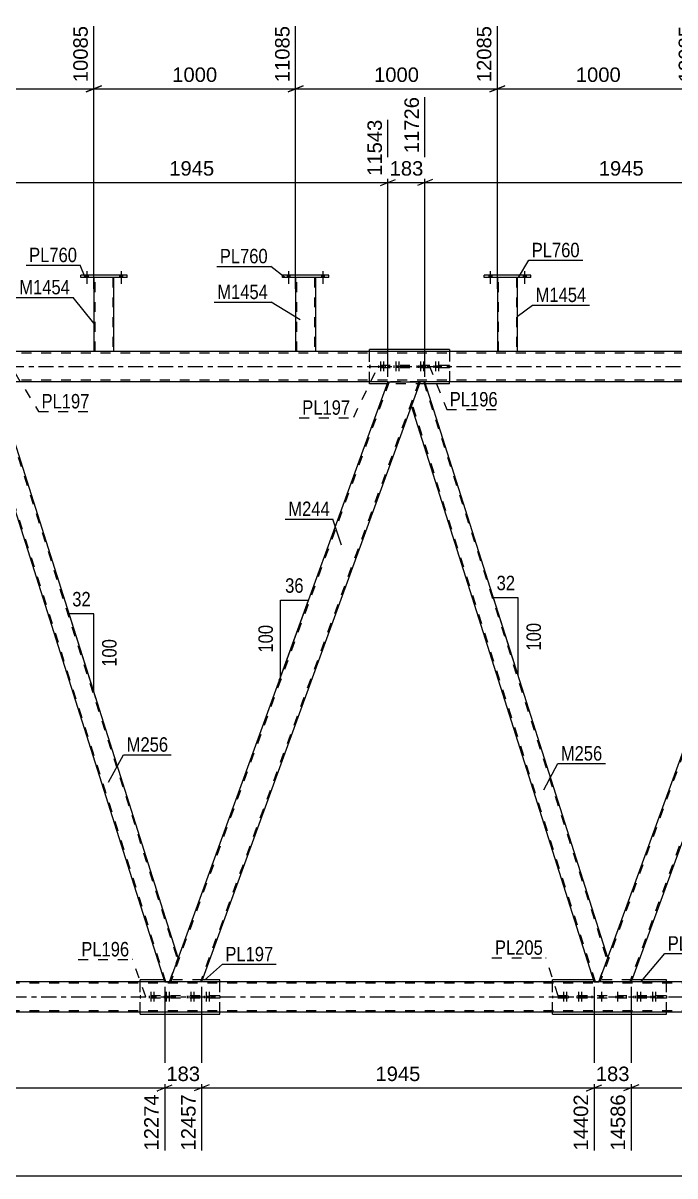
# Model space of a CAD drawing. Header units: millimetres. Extents: x -136 to 705, y -401 to 193.
# Drawn here: x 349.4 to 478.7, y -160.5 to 68.1 of the extents above; entities that cross this region are included whole.
import ezdxf

# ---------------------------------------------------------------- set-up
doc = ezdxf.new("R2010")
doc.units = ezdxf.units.MM
doc.linetypes.add('DXK_LINE_DOT2', pattern=[3.9198, 1.9599, -1.9599])
doc.linetypes.add('DXK_LINE_DOT3', pattern=[5.9187, 2.979, -0.9799, 0.9799, -0.9799])
doc.styles.add('Arial', font='ARIAL.TTF', dxfattribs={"height": 0.2})
doc.styles.add('Arial Narrow', font='ARIALN.TTF', dxfattribs={"height": 0.2})

# ---------------------------------------------------------------- blocks, each defined once
blk = doc.blocks.new('Part-318887035-2639 - 2597')
at = {"color": 7, "linetype": 'DXK_LINE_DOT2'}
for p, q in [((428.16, -3), (426.43, -7.77)), ((429.11, -3), (428.16, -3)), ((428.86, -3), (465.2, -117.6)), ((462.9, -122), (426.56, -7.4)), ((463.6, -122), (465.34, -117.23)), ((462.65, -122), (463.6, -122))]:
    blk.add_line(p, q, dxfattribs=at)
at = {"color": 2, "linetype": 'Continuous'}
for p, q in [((465.34, -117.23), (429.11, -3)), ((462.65, -122), (426.43, -7.77))]:
    blk.add_line(p, q, dxfattribs=at)
blk = doc.blocks.new('Part-318887035-3039 - 2597')
at = {"color": 2, "linetype": 'Continuous'}
for p, q in [((360.87, 17.64), (360.87, 18.12)), ((370.07, 18.12), (360.87, 18.12)), ((370.07, 17.64), (360.87, 17.64)), ((370.07, 17.64), (370.07, 18.12))]:
    blk.add_line(p, q, dxfattribs=at)
blk = doc.blocks.new('Bolt-318887035-2650 - 2597')
at = {"linetype": 'Continuous'}
for points in [[(401.79, 17.64), (402.35, 17.64), (402.35, 18.12), (401.79, 18.12)], [(401.79, 17.64), (402.35, 17.64), (402.35, 18.12), (401.79, 18.12)], [(408.59, 17.64), (409.15, 17.64), (409.15, 18.12), (408.59, 18.12)], [(408.59, 17.64), (409.15, 17.64), (409.15, 18.12), (408.59, 18.12)]]:
    blk.add_hatch(color=1, dxfattribs=at).paths.add_polyline_path(points)
at = {"color": 1, "linetype": 'Continuous'}
for p, q in [((402.07, 18.92), (402.07, 16.4)), ((402.07, 18.92), (402.07, 16.4)), ((408.87, 18.92), (408.87, 16.4)), ((408.87, 18.92), (408.87, 16.4)), ((401.79, 18.12), (401.79, 17.64)), ((401.79, 18.12), (401.79, 17.64)), ((402.35, 18.12), (402.35, 17.64)), ((402.35, 18.12), (402.35, 17.64)), ((408.59, 18.12), (408.59, 17.64)), ((408.59, 18.12), (408.59, 17.64)), ((409.15, 18.12), (409.15, 17.64)), ((409.15, 18.12), (409.15, 17.64))]:
    blk.add_line(p, q, dxfattribs=at)
blk = doc.blocks.new('Part-318887035-3055 - 2597')
at = {"color": 2, "linetype": 'Continuous'}
for p, q in [((400.87, 17.64), (400.87, 18.12)), ((410.07, 18.12), (400.87, 18.12)), ((410.07, 17.64), (400.87, 17.64)), ((410.07, 17.64), (410.07, 18.12))]:
    blk.add_line(p, q, dxfattribs=at)
blk = doc.blocks.new('Bolt-318887035-2658 - 2597')
at = {"color": 1, "linetype": 'DXK_LINE_DOT2'}
for p, q in [((427.84, 0.24), (427.84, -0.24)), ((428.2, 1.04), (428.2, -1.96)), ((428.44, 0.24), (428.44, -0.24)), ((428.56, 0.24), (428.56, -0.24)), ((428.8, 1.04), (428.8, -1.96)), ((429.16, 0.24), (429.16, -0.24)), ((430.85, 0.24), (430.85, -0.24)), ((431.21, 1.04), (431.21, -1.96)), ((431.46, 0.24), (431.46, -0.24)), ((431.57, 0.24), (431.57, -0.24)), ((431.82, 1.04), (431.82, -1.96)), ((432.18, 0.24), (432.18, -0.24))]:
    blk.add_line(p, q, dxfattribs=at)
blk = doc.blocks.new('Bolt-318887035-2659 - 2597')
at = {"linetype": 'Continuous'}
for points in [[(441.79, 17.64), (442.35, 17.64), (442.35, 18.12), (441.79, 18.12)], [(441.79, 17.64), (442.35, 17.64), (442.35, 18.12), (441.79, 18.12)], [(448.59, 17.64), (449.15, 17.64), (449.15, 18.12), (448.59, 18.12)], [(448.59, 17.64), (449.15, 17.64), (449.15, 18.12), (448.59, 18.12)]]:
    blk.add_hatch(color=1, dxfattribs=at).paths.add_polyline_path(points)
at = {"color": 1, "linetype": 'Continuous'}
for p, q in [((442.07, 18.92), (442.07, 16.4)), ((442.07, 18.92), (442.07, 16.4)), ((448.87, 18.92), (448.87, 16.4)), ((448.87, 18.92), (448.87, 16.4)), ((441.79, 18.12), (441.79, 17.64)), ((441.79, 18.12), (441.79, 17.64)), ((442.35, 18.12), (442.35, 17.64)), ((442.35, 18.12), (442.35, 17.64)), ((448.59, 18.12), (448.59, 17.64)), ((448.59, 18.12), (448.59, 17.64)), ((449.15, 18.12), (449.15, 17.64)), ((449.15, 18.12), (449.15, 17.64))]:
    blk.add_line(p, q, dxfattribs=at)
blk = doc.blocks.new('Bolt-318887035-2660 - 2597')
at = {"color": 1, "linetype": 'DXK_LINE_DOT2'}
for p, q in [((419.93, 0.24), (419.93, -0.24)), ((420.29, 1.04), (420.29, -1.96)), ((420.53, 0.24), (420.53, -0.24)), ((420.65, 0.24), (420.65, -0.24)), ((420.89, 1.04), (420.89, -1.96)), ((421.25, 0.24), (421.25, -0.24)), ((422.95, 0.24), (422.95, -0.24)), ((423.31, 1.04), (423.31, -1.96)), ((423.55, 0.24), (423.55, -0.24)), ((423.67, 0.24), (423.67, -0.24)), ((423.91, 1.04), (423.91, -1.96)), ((424.27, 0.24), (424.27, -0.24))]:
    blk.add_line(p, q, dxfattribs=at)
blk = doc.blocks.new('Part-318887035-2741 - 2597')
at = {"color": 2, "linetype": 'Continuous'}
for p, q in [((421.78, -3), (378.47, -122)), ((428.16, -3), (384.85, -122)), ((421.78, -3), (428.16, -3)), ((384.81, -122), (378.47, -122)), ((384.85, -122), (384.81, -122))]:
    blk.add_line(p, q, dxfattribs=at)
at = {"color": 7, "linetype": 'DXK_LINE_DOT2'}
for p, q in [((422.03, -3), (378.72, -122)), ((427.91, -3), (384.6, -122))]:
    blk.add_line(p, q, dxfattribs=at)
blk = doc.blocks.new('Part-318887035-2746 - 2597')
at = {"color": 2, "linetype": 'Continuous'}
for p, q in [((506.91, -3), (463.6, -122)), ((513.3, -3), (469.99, -122)), ((506.91, -3), (513.3, -3)), ((469.95, -122), (463.6, -122)), ((469.99, -122), (469.95, -122))]:
    blk.add_line(p, q, dxfattribs=at)
at = {"color": 7, "linetype": 'DXK_LINE_DOT2'}
for p, q in [((507.17, -3), (463.86, -122)), ((513.04, -3), (469.73, -122))]:
    blk.add_line(p, q, dxfattribs=at)
blk = doc.blocks.new('Part-318887035-3118 - 2597')
at = {"color": 7, "linetype": 'DXK_LINE_DOT2'}
for p, q in [((388.48, -124.76), (372.63, -124.76)), ((372.63, -124.76), (372.63, -125.24)), ((388.48, -125.24), (372.63, -125.24)), ((379.04, -124.76), (379.04, -125.24)), ((382.07, -125.24), (382.07, -124.76)), ((388.48, -124.76), (388.48, -125.24))]:
    blk.add_line(p, q, dxfattribs=at)
blk = doc.blocks.new('Part-318887035-2765 - 2597')
at = {"color": 2, "linetype": 'Continuous'}
for p, q in [((377.39, -121.6), (372.63, -121.6)), ((372.63, -122), (372.63, -121.6)), ((388.48, -121.6), (385, -121.6)), ((388.48, -122), (388.48, -121.6)), ((372.63, -128.4), (372.63, -128)), ((388.48, -128.4), (388.48, -128)), ((372.63, -128.4), (388.48, -128.4))]:
    blk.add_line(p, q, dxfattribs=at)
at = {"color": 7, "linetype": 'DXK_LINE_DOT2'}
for p, q in [((372.63, -128), (372.63, -122)), ((385, -121.6), (377.39, -121.6)), ((388.48, -128), (388.48, -122))]:
    blk.add_line(p, q, dxfattribs=at)
blk = doc.blocks.new('Bolt-318887035-2775 - 2597')
at = {"linetype": 'Continuous'}
for points in [[(361.79, 17.64), (362.35, 17.64), (362.35, 18.12), (361.79, 18.12)], [(361.79, 17.64), (362.35, 17.64), (362.35, 18.12), (361.79, 18.12)], [(368.59, 17.64), (369.15, 17.64), (369.15, 18.12), (368.59, 18.12)], [(368.59, 17.64), (369.15, 17.64), (369.15, 18.12), (368.59, 18.12)]]:
    blk.add_hatch(color=1, dxfattribs=at).paths.add_polyline_path(points)
at = {"color": 1, "linetype": 'Continuous'}
for p, q in [((362.07, 18.92), (362.07, 16.4)), ((362.07, 18.92), (362.07, 16.4)), ((368.87, 18.92), (368.87, 16.4)), ((368.87, 18.92), (368.87, 16.4)), ((361.79, 18.12), (361.79, 17.64)), ((361.79, 18.12), (361.79, 17.64)), ((362.35, 18.12), (362.35, 17.64)), ((362.35, 18.12), (362.35, 17.64)), ((368.59, 18.12), (368.59, 17.64)), ((368.59, 18.12), (368.59, 17.64)), ((369.15, 18.12), (369.15, 17.64)), ((369.15, 18.12), (369.15, 17.64))]:
    blk.add_line(p, q, dxfattribs=at)
blk = doc.blocks.new('Bolt-318887035-2836 - 2597')
at = {"color": 1, "linetype": 'DXK_LINE_DOT2'}
for p, q in [((382.34, -124.76), (382.34, -125.24)), ((382.7, -123.96), (382.7, -126.96)), ((382.94, -124.76), (382.94, -125.24)), ((383.06, -124.76), (383.06, -125.24)), ((383.3, -123.96), (383.3, -126.96)), ((383.66, -124.76), (383.66, -125.24)), ((385.36, -124.76), (385.36, -125.24)), ((385.72, -123.96), (385.72, -126.96)), ((385.96, -124.76), (385.96, -125.24)), ((386.08, -124.76), (386.08, -125.24)), ((386.32, -123.96), (386.32, -126.96)), ((386.68, -124.76), (386.68, -125.24))]:
    blk.add_line(p, q, dxfattribs=at)
blk = doc.blocks.new('Bolt-318887035-2883 - 2597')
at = {"color": 1, "linetype": 'DXK_LINE_DOT2'}
for p, q in [((463.73, -124.76), (463.73, -125.24)), ((463.73, -124.76), (463.73, -125.24)), ((464.09, -123.96), (464.09, -126.96)), ((464.09, -123.96), (464.09, -126.96)), ((464.45, -124.76), (464.45, -125.24)), ((464.45, -124.76), (464.45, -125.24)), ((466.93, -124.76), (466.93, -125.24)), ((466.93, -124.76), (466.93, -125.24)), ((467.29, -123.96), (467.29, -126.96)), ((467.29, -123.96), (467.29, -126.96)), ((467.65, -124.76), (467.65, -125.24)), ((467.65, -124.76), (467.65, -125.24))]:
    blk.add_line(p, q, dxfattribs=at)
blk = doc.blocks.new('Part-318887035-3216 - 2597')
at = {"color": 7, "linetype": 'DXK_LINE_DOT2'}
for p, q in [((619.21, -122.24), (-61.24, -122.24)), ((619.21, -122), (-47.2, -122)), ((384.85, -122), (378.47, -122)), ((469.99, -122), (463.6, -122)), ((619.21, -127.76), (-61.24, -127.76))]:
    blk.add_line(p, q, dxfattribs=at)
at = {"color": 2, "linetype": 'Continuous'}
for p, q in [((378.47, -122), (299.72, -122)), ((463.6, -122), (384.85, -122)), ((548.74, -122), (469.99, -122)), ((615.21, -128), (-61.24, -128))]:
    blk.add_line(p, q, dxfattribs=at)
at = {"color": 7, "linetype": 'DXK_LINE_DOT3'}
blk.add_line((-61.24, -125), (629.21, -125), dxfattribs=at)
blk = doc.blocks.new('Part-318887035-3129 - 2597')
at = {"color": 7, "linetype": 'DXK_LINE_DOT2'}
for p, q in [((433.98, 0.24), (418.13, 0.24)), ((418.13, 0.24), (418.13, -0.24)), ((424.53, 0.24), (424.53, -0.24)), ((427.57, -0.24), (427.57, 0.24)), ((433.98, 0.24), (433.98, -0.24)), ((433.98, -0.24), (418.13, -0.24))]:
    blk.add_line(p, q, dxfattribs=at)
blk = doc.blocks.new('Part-318887035-2952 - 2597')
at = {"color": 2, "linetype": 'Continuous'}
for p, q in [((418.13, 3), (418.13, 3.4)), ((433.98, 3.4), (418.13, 3.4)), ((433.98, 3.4), (433.98, 3)), ((418.13, -3.4), (418.13, -3)), ((421.64, -3.4), (418.13, -3.4)), ((433.98, -3.4), (429.24, -3.4)), ((433.98, -3.4), (433.98, -3))]:
    blk.add_line(p, q, dxfattribs=at)
at = {"color": 7, "linetype": 'DXK_LINE_DOT2'}
for p, q in [((418.13, -3), (418.13, 3)), ((433.98, 3), (433.98, -3)), ((429.24, -3.4), (421.64, -3.4))]:
    blk.add_line(p, q, dxfattribs=at)
blk = doc.blocks.new('Bolt-318887035-2984 - 2597')
at = {"color": 1, "linetype": 'DXK_LINE_DOT2'}
for p, q in [((456.19, -124.76), (456.19, -125.24)), ((456.55, -123.96), (456.55, -126.96)), ((456.79, -124.76), (456.79, -125.24)), ((456.91, -124.76), (456.91, -125.24)), ((457.15, -123.96), (457.15, -126.96)), ((457.51, -124.76), (457.51, -125.24)), ((459.21, -124.76), (459.21, -125.24)), ((459.57, -123.96), (459.57, -126.96)), ((459.81, -124.76), (459.81, -125.24)), ((459.93, -124.76), (459.93, -125.24)), ((460.17, -123.96), (460.17, -126.96)), ((460.53, -124.76), (460.53, -125.24))]:
    blk.add_line(p, q, dxfattribs=at)
blk = doc.blocks.new('Part-318887035-2990 - 2597')
at = {"color": 7, "linetype": 'DXK_LINE_DOT2'}
for p, q in [((343.03, -3), (341.3, -7.77)), ((343.98, -3), (343.03, -3)), ((343.73, -3), (380.07, -117.6)), ((377.77, -122), (341.43, -7.4)), ((378.47, -122), (380.2, -117.23)), ((377.52, -122), (378.47, -122))]:
    blk.add_line(p, q, dxfattribs=at)
at = {"color": 2, "linetype": 'Continuous'}
for p, q in [((380.2, -117.23), (343.98, -3)), ((377.52, -122), (341.3, -7.77))]:
    blk.add_line(p, q, dxfattribs=at)
blk = doc.blocks.new('Part-318887035-3007 - 2597')
at = {"color": 7, "linetype": 'DXK_LINE_DOT2'}
for p, q in [((629.41, 2.68), (-39.94, 2.68)), ((629.41, -2.68), (-39.94, -2.68)), ((428.16, -3), (421.78, -3))]:
    blk.add_line(p, q, dxfattribs=at)
at = {"color": 2, "linetype": 'Continuous'}
for p, q in [((629.41, 3), (-35.94, 3)), ((421.78, -3), (343.03, -3)), ((506.91, -3), (428.16, -3))]:
    blk.add_line(p, q, dxfattribs=at)
at = {"color": 7, "linetype": 'DXK_LINE_DOT3'}
blk.add_line((-49.94, 0), (629.41, 0), dxfattribs=at)
blk = doc.blocks.new('Bolt-318887035-3163 - 2597')
at = {"color": 1, "linetype": 'DXK_LINE_DOT2'}
for p, q in [((470.85, -124.76), (470.85, -125.24)), ((471.21, -123.96), (471.21, -126.96)), ((471.45, -124.76), (471.45, -125.24)), ((471.57, -124.76), (471.57, -125.24)), ((471.81, -123.96), (471.81, -126.96)), ((472.17, -124.76), (472.17, -125.24)), ((473.87, -124.76), (473.87, -125.24)), ((474.23, -123.96), (474.23, -126.96)), ((474.47, -124.76), (474.47, -125.24)), ((474.59, -124.76), (474.59, -125.24)), ((474.83, -123.96), (474.83, -126.96)), ((475.19, -124.76), (475.19, -125.24))]:
    blk.add_line(p, q, dxfattribs=at)
blk = doc.blocks.new('Part-318887035-3243 - 2597')
at = {"color": 2, "linetype": 'Continuous'}
for p, q in [((403.47, 17.64), (403.47, 3)), ((407.47, 3), (407.47, 17.64))]:
    blk.add_line(p, q, dxfattribs=at)
at = {"color": 7, "linetype": 'DXK_LINE_DOT2'}
for p, q in [((407.47, 17.64), (403.47, 17.64)), ((403.71, 3), (403.71, 17.64)), ((407.23, 17.64), (407.23, 3)), ((407.47, 3), (403.47, 3)), ((403.47, 3), (403.47, 3)), ((407.47, 3), (407.47, 3)), ((407.47, 3), (407.47, 3))]:
    blk.add_line(p, q, dxfattribs=at)
blk = doc.blocks.new('Part-318887035-3034 - 2597')
at = {"color": 2, "linetype": 'Continuous'}
for p, q in [((363.47, 17.64), (363.47, 3)), ((367.47, 3), (367.47, 17.64))]:
    blk.add_line(p, q, dxfattribs=at)
at = {"color": 7, "linetype": 'DXK_LINE_DOT2'}
for p, q in [((367.47, 17.64), (363.47, 17.64)), ((363.71, 3), (363.71, 17.64)), ((367.23, 17.64), (367.23, 3)), ((367.47, 3), (363.47, 3)), ((363.47, 3), (363.47, 3)), ((367.47, 3), (367.47, 3)), ((367.47, 3), (367.47, 3))]:
    blk.add_line(p, q, dxfattribs=at)
blk = doc.blocks.new('Part-318887035-3060 - 2597')
at = {"color": 2, "linetype": 'Continuous'}
for p, q in [((443.47, 17.64), (443.47, 3)), ((447.47, 3), (447.47, 17.64))]:
    blk.add_line(p, q, dxfattribs=at)
at = {"color": 7, "linetype": 'DXK_LINE_DOT2'}
for p, q in [((447.47, 17.64), (443.47, 17.64)), ((443.71, 3), (443.71, 17.64)), ((447.23, 17.64), (447.23, 3)), ((447.47, 3), (443.47, 3)), ((443.47, 3), (443.47, 3)), ((447.47, 3), (447.47, 3)), ((447.47, 3), (447.47, 3))]:
    blk.add_line(p, q, dxfattribs=at)
blk = doc.blocks.new('Part-318887035-3065 - 2597')
at = {"color": 2, "linetype": 'Continuous'}
for p, q in [((440.87, 17.64), (440.87, 18.12)), ((450.07, 18.12), (440.87, 18.12)), ((450.07, 17.64), (440.87, 17.64)), ((450.07, 17.64), (450.07, 18.12))]:
    blk.add_line(p, q, dxfattribs=at)
blk = doc.blocks.new('Part-318887035-3095 - 2597')
at = {"color": 2, "linetype": 'Continuous'}
for p, q in [((462.53, -121.6), (454.39, -121.6)), ((454.39, -122), (454.39, -121.6)), ((476.99, -121.6), (470.13, -121.6)), ((476.99, -122), (476.99, -121.6)), ((454.39, -128.4), (454.39, -128)), ((476.99, -128.4), (476.99, -128)), ((454.39, -128.4), (476.99, -128.4))]:
    blk.add_line(p, q, dxfattribs=at)
at = {"color": 7, "linetype": 'DXK_LINE_DOT2'}
for p, q in [((454.39, -128), (454.39, -122)), ((470.13, -121.6), (462.53, -121.6)), ((476.99, -128), (476.99, -122))]:
    blk.add_line(p, q, dxfattribs=at)
blk = doc.blocks.new('Bolt-318887035-3119 - 2597')
at = {"color": 1, "linetype": 'DXK_LINE_DOT2'}
for p, q in [((374.43, -124.76), (374.43, -125.24)), ((374.79, -123.96), (374.79, -126.96)), ((375.04, -124.76), (375.04, -125.24)), ((375.15, -124.76), (375.15, -125.24)), ((375.4, -123.96), (375.4, -126.96)), ((375.76, -124.76), (375.76, -125.24)), ((377.45, -124.76), (377.45, -125.24)), ((377.81, -123.96), (377.81, -126.96)), ((378.05, -124.76), (378.05, -125.24)), ((378.17, -124.76), (378.17, -125.24)), ((378.41, -123.96), (378.41, -126.96)), ((378.77, -124.76), (378.77, -125.24))]:
    blk.add_line(p, q, dxfattribs=at)
blk = doc.blocks.new('Part-318887035-3162 - 2597')
at = {"color": 7, "linetype": 'DXK_LINE_DOT2'}
for p, q in [((476.99, -124.76), (454.39, -124.76)), ((454.39, -124.76), (454.39, -125.24)), ((476.99, -125.24), (454.39, -125.24)), ((460.8, -124.76), (460.8, -125.24)), ((462.29, -125.24), (462.29, -124.76)), ((469.09, -125.24), (469.09, -124.76)), ((470.58, -125.24), (470.58, -124.76)), ((476.99, -124.76), (476.99, -125.24))]:
    blk.add_line(p, q, dxfattribs=at)
blk = doc.blocks.new('StraightDimension-318887035-3663 - 2597')
at = {"color": 7, "linetype": 'Continuous'}
for p, q in [((343.98, -2), (343.98, 51.22)), ((421.78, -2), (421.78, 48.94)), ((345.48, 37.12), (342.48, 35.92)), ((420.28, 35.92), (423.28, 37.12)), ((343.98, 36.52), (421.78, 36.52))]:
    blk.add_line(p, q, dxfattribs=at)
at = {"color": 0, "linetype": 'Continuous'}
blk.add_wipeout([(421.18, 49.54), (416.98, 49.54), (416.98, 37.22), (421.18, 37.22)], dxfattribs=at)
at = {"color": 0}
blk.add_wipeout([(387.93, 37.27), (387.93, 41.47), (377.83, 41.47), (377.83, 37.27)], dxfattribs=at)
at = {"color": 3, "linetype": 'Continuous', "style": 'Arial'}
blk.add_text('11543', height=2.865, rotation=90.0002, dxfattribs=at).set_placement((420.58, 37.82))
at = {"color": 3, "style": 'Arial'}
blk.add_text('1945', height=2.865, dxfattribs=at).set_placement((378.43, 37.87))
blk = doc.blocks.new('StraightDimension-318887035-3827 - 2597')
at = {"color": 7, "linetype": 'Continuous'}
blk.add_line((-74.14, -160.49), (662.14, -160.49), dxfattribs=at)
blk = doc.blocks.new('StraightDimension-318887035-4332 - 2597')
at = {"color": 7, "linetype": 'Continuous'}
for p, q in [((299.72, -123), (299.72, -155.45)), ((377.52, -123), (377.52, -155.45)), ((301.22, -142.43), (298.22, -143.63)), ((299.72, -143.03), (377.52, -143.03)), ((376.02, -143.63), (379.02, -142.43))]:
    blk.add_line(p, q, dxfattribs=at)
at = {"color": 0}
blk.add_wipeout([(343.67, -142.28), (343.67, -138.08), (333.57, -138.08), (333.57, -142.28)], dxfattribs=at)
at = {"color": 0, "linetype": 'Continuous'}
blk.add_wipeout([(376.92, -143.73), (372.72, -143.73), (372.72, -156.05), (376.92, -156.05)], dxfattribs=at)
at = {"color": 3, "style": 'Arial'}
blk.add_text('1945', height=2.865, dxfattribs=at).set_placement((334.17, -141.68))
at = {"color": 3, "linetype": 'Continuous', "style": 'Arial'}
blk.add_text('12274', height=2.865, rotation=90.0002, dxfattribs=at).set_placement((376.32, -155.45))
blk = doc.blocks.new('StraightDimension-318887035-3715 - 2597')
at = {"color": 7, "linetype": 'Continuous'}
for p, q in [((429.11, -2), (429.11, 53.44)), ((506.91, -2), (506.91, 48.94)), ((430.61, 37.12), (427.61, 35.92)), ((505.41, 35.92), (508.41, 37.12)), ((429.11, 36.52), (506.91, 36.52))]:
    blk.add_line(p, q, dxfattribs=at)
at = {"color": 0, "linetype": 'Continuous'}
blk.add_wipeout([(506.31, 49.54), (502.11, 49.54), (502.11, 37.22), (506.31, 37.22)], dxfattribs=at)
at = {"color": 0}
blk.add_wipeout([(473.06, 37.27), (473.06, 41.47), (462.97, 41.47), (462.97, 37.27)], dxfattribs=at)
at = {"color": 3, "linetype": 'Continuous', "style": 'Arial'}
blk.add_text('13671', height=2.865, rotation=90.0002, dxfattribs=at).set_placement((505.71, 37.82))
at = {"color": 3, "style": 'Arial'}
blk.add_text('1945', height=2.865, dxfattribs=at).set_placement((463.57, 37.87))
blk = doc.blocks.new('StraightDimension-318887035-4003 - 2597')
at = {"color": 7, "linetype": 'Continuous'}
for p, q in [((403.47, 15.44), (403.47, 67.52)), ((443.47, 15.44), (443.47, 67.52)), ((404.97, 55.7), (401.97, 54.5)), ((403.47, 55.1), (443.47, 55.1)), ((441.97, 54.5), (444.97, 55.7))]:
    blk.add_line(p, q, dxfattribs=at)
at = {"color": 0, "linetype": 'Continuous'}
blk.add_wipeout([(442.87, 68.12), (438.67, 68.12), (438.67, 55.8), (442.87, 55.8)], dxfattribs=at)
at = {"color": 0}
blk.add_wipeout([(428.52, 55.85), (428.52, 60.05), (418.42, 60.05), (418.42, 55.85)], dxfattribs=at)
at = {"color": 3, "linetype": 'Continuous', "style": 'Arial'}
blk.add_text('12085', height=2.865, rotation=90.0002, dxfattribs=at).set_placement((442.27, 56.4))
at = {"color": 3, "style": 'Arial'}
blk.add_text('1000', height=2.865, dxfattribs=at).set_placement((419.02, 56.45))
blk = doc.blocks.new('StraightDimension-318887035-3993 - 2597')
at = {"color": 7, "linetype": 'Continuous'}
for p, q in [((363.47, 15.44), (363.47, 67.52)), ((403.47, 15.44), (403.47, 67.52)), ((364.97, 55.7), (361.97, 54.5)), ((363.47, 55.1), (403.47, 55.1)), ((401.97, 54.5), (404.97, 55.7))]:
    blk.add_line(p, q, dxfattribs=at)
at = {"color": 0, "linetype": 'Continuous'}
blk.add_wipeout([(402.87, 68.12), (398.67, 68.12), (398.67, 55.8), (402.87, 55.8)], dxfattribs=at)
at = {"color": 0}
blk.add_wipeout([(388.52, 55.85), (388.52, 60.05), (378.42, 60.05), (378.42, 55.85)], dxfattribs=at)
at = {"color": 3, "linetype": 'Continuous', "style": 'Arial'}
blk.add_text('11085', height=2.865, rotation=90.0002, dxfattribs=at).set_placement((402.27, 56.4))
at = {"color": 3, "style": 'Arial'}
blk.add_text('1000', height=2.865, dxfattribs=at).set_placement((379.02, 56.45))
blk = doc.blocks.new('StraightDimension-318887035-4275 - 2597')
at = {"color": 7, "linetype": 'Continuous'}
for p, q in [((384.85, -123), (384.85, -155.45)), ((462.65, -123), (462.65, -155.45)), ((386.35, -142.43), (383.35, -143.63)), ((384.85, -143.03), (462.65, -143.03)), ((461.15, -143.63), (464.15, -142.43))]:
    blk.add_line(p, q, dxfattribs=at)
at = {"color": 0}
blk.add_wipeout([(428.8, -142.28), (428.8, -138.08), (418.7, -138.08), (418.7, -142.28)], dxfattribs=at)
at = {"color": 0, "linetype": 'Continuous'}
blk.add_wipeout([(462.05, -143.73), (457.85, -143.73), (457.85, -156.05), (462.05, -156.05)], dxfattribs=at)
at = {"color": 3, "style": 'Arial'}
blk.add_text('1945', height=2.865, dxfattribs=at).set_placement((419.3, -141.68))
at = {"color": 3, "linetype": 'Continuous', "style": 'Arial'}
blk.add_text('14402', height=2.865, rotation=90.0002, dxfattribs=at).set_placement((461.45, -155.45))
blk = doc.blocks.new('StraightDimension-318887035-4218 - 2597')
at = {"color": 7, "linetype": 'Continuous'}
for p, q in [((377.52, -123), (377.52, -155.45)), ((384.85, -123), (384.85, -155.45)), ((376.02, -143.63), (379.02, -142.43)), ((377.52, -143.03), (384.85, -143.03)), ((386.35, -142.43), (383.35, -143.63))]:
    blk.add_line(p, q, dxfattribs=at)
at = {"color": 0}
blk.add_wipeout([(385.12, -142.28), (385.12, -138.08), (377.25, -138.08), (377.25, -142.28)], dxfattribs=at)
at = {"color": 0, "linetype": 'Continuous'}
blk.add_wipeout([(384.25, -143.73), (380.05, -143.73), (380.05, -156.05), (384.25, -156.05)], dxfattribs=at)
at = {"color": 3, "style": 'Arial'}
blk.add_text('183', height=2.865, dxfattribs=at).set_placement((377.85, -141.68))
at = {"color": 3, "linetype": 'Continuous', "style": 'Arial'}
blk.add_text('12457', height=2.865, rotation=90.0002, dxfattribs=at).set_placement((383.65, -155.45))
blk = doc.blocks.new('StraightDimension-318887035-3689 - 2597')
at = {"color": 7, "linetype": 'Continuous'}
for p, q in [((429.11, -2), (429.11, 53.44)), ((421.78, -2), (421.78, 48.94)), ((420.28, 35.92), (423.28, 37.12)), ((430.61, 37.12), (427.61, 35.92)), ((421.78, 36.52), (429.11, 36.52))]:
    blk.add_line(p, q, dxfattribs=at)
at = {"color": 0}
blk.add_wipeout([(429.38, 37.27), (429.38, 41.47), (421.51, 41.47), (421.51, 37.27)], dxfattribs=at)
at = {"color": 0, "linetype": 'Continuous'}
blk.add_wipeout([(428.51, 54.04), (424.31, 54.04), (424.31, 41.72), (428.51, 41.72)], dxfattribs=at)
at = {"color": 3, "linetype": 'Continuous', "style": 'Arial'}
blk.add_text('11726', height=2.865, rotation=90.0002, dxfattribs=at).set_placement((427.91, 42.32))
at = {"color": 3, "style": 'Arial'}
blk.add_text('183', height=2.865, dxfattribs=at).set_placement((422.11, 37.87))
blk = doc.blocks.new('StraightDimension-318887035-3983 - 2597')
at = {"color": 7, "linetype": 'Continuous'}
for p, q in [((363.47, 15.44), (363.47, 67.52)), ((323.47, 18.64), (323.47, 65.3)), ((324.97, 55.7), (321.97, 54.5)), ((323.47, 55.1), (363.47, 55.1)), ((361.97, 54.5), (364.97, 55.7))]:
    blk.add_line(p, q, dxfattribs=at)
at = {"color": 0, "linetype": 'Continuous'}
blk.add_wipeout([(362.87, 68.12), (358.67, 68.12), (358.67, 55.8), (362.87, 55.8)], dxfattribs=at)
at = {"color": 0}
blk.add_wipeout([(348.52, 55.85), (348.52, 60.05), (338.42, 60.05), (338.42, 55.85)], dxfattribs=at)
at = {"color": 3, "linetype": 'Continuous', "style": 'Arial'}
blk.add_text('10085', height=2.865, rotation=90.0002, dxfattribs=at).set_placement((362.27, 56.4))
at = {"color": 3, "style": 'Arial'}
blk.add_text('1000', height=2.865, dxfattribs=at).set_placement((339.02, 56.45))
blk = doc.blocks.new('StraightDimension-318887035-4013 - 2597')
at = {"color": 7, "linetype": 'Continuous'}
for p, q in [((443.47, 15.44), (443.47, 67.52)), ((483.47, 15.44), (483.47, 67.52)), ((444.97, 55.7), (441.97, 54.5)), ((443.47, 55.1), (483.47, 55.1)), ((481.97, 54.5), (484.97, 55.7))]:
    blk.add_line(p, q, dxfattribs=at)
at = {"color": 0, "linetype": 'Continuous'}
blk.add_wipeout([(482.87, 68.12), (478.67, 68.12), (478.67, 55.8), (482.87, 55.8)], dxfattribs=at)
at = {"color": 0}
blk.add_wipeout([(468.52, 55.85), (468.52, 60.05), (458.42, 60.05), (458.42, 55.85)], dxfattribs=at)
at = {"color": 3, "linetype": 'Continuous', "style": 'Arial'}
blk.add_text('13085', height=2.865, rotation=90.0002, dxfattribs=at).set_placement((482.27, 56.4))
at = {"color": 3, "style": 'Arial'}
blk.add_text('1000', height=2.865, dxfattribs=at).set_placement((459.02, 56.45))
blk = doc.blocks.new('StraightDimension-318887035-4237 - 2597')
at = {"color": 7, "linetype": 'Continuous'}
for p, q in [((469.99, -123), (469.99, -155.45)), ((547.79, -123), (547.79, -155.45)), ((471.49, -142.43), (468.49, -143.63)), ((469.99, -143.03), (547.79, -143.03)), ((546.29, -143.63), (549.29, -142.43))]:
    blk.add_line(p, q, dxfattribs=at)
at = {"color": 0}
blk.add_wipeout([(513.93, -142.28), (513.93, -138.08), (503.84, -138.08), (503.84, -142.28)], dxfattribs=at)
at = {"color": 0, "linetype": 'Continuous'}
blk.add_wipeout([(547.19, -143.73), (542.99, -143.73), (542.99, -156.05), (547.19, -156.05)], dxfattribs=at)
at = {"color": 3, "style": 'Arial'}
blk.add_text('1945', height=2.865, dxfattribs=at).set_placement((504.44, -141.68))
at = {"color": 3, "linetype": 'Continuous', "style": 'Arial'}
blk.add_text('16531', height=2.865, rotation=90.0002, dxfattribs=at).set_placement((546.59, -155.45))
blk = doc.blocks.new('StraightDimension-318887035-4351 - 2597')
at = {"color": 7, "linetype": 'Continuous'}
for p, q in [((462.65, -123), (462.65, -155.45)), ((469.99, -123), (469.99, -155.45)), ((461.15, -143.63), (464.15, -142.43)), ((462.65, -143.03), (469.99, -143.03)), ((471.49, -142.43), (468.49, -143.63))]:
    blk.add_line(p, q, dxfattribs=at)
at = {"color": 0}
blk.add_wipeout([(470.25, -142.28), (470.25, -138.08), (462.38, -138.08), (462.38, -142.28)], dxfattribs=at)
at = {"color": 0, "linetype": 'Continuous'}
blk.add_wipeout([(469.39, -143.73), (465.19, -143.73), (465.19, -156.05), (469.39, -156.05)], dxfattribs=at)
at = {"color": 3, "style": 'Arial'}
blk.add_text('183', height=2.865, dxfattribs=at).set_placement((462.98, -141.68))
at = {"color": 3, "linetype": 'Continuous', "style": 'Arial'}
blk.add_text('14586', height=2.865, rotation=90.0002, dxfattribs=at).set_placement((468.79, -155.45))
blk = doc.blocks.new('AngleDimension-318887035-9038 - 2597')
at = {"color": 7, "linetype": 'Continuous'}
for p, q in [((363.48, -49.05), (358.58, -49.05)), ((363.48, -64.5), (358.58, -49.05)), ((363.48, -64.5), (363.48, -49.05)), ((363.9, -65.82), (363.48, -64.5))]:
    blk.add_line(p, q, dxfattribs=at)
at = {"color": 0}
for points in [[(363.46, -48.15), (363.46, -43.95), (358.6, -43.95), (358.6, -48.15)], [(368.58, -53.43), (364.38, -53.43), (364.38, -60.12), (368.58, -60.12)]]:
    blk.add_wipeout(points, dxfattribs=at)
at = {"color": 3, "style": 'Arial Narrow'}
blk.add_text('32', height=2.863, dxfattribs=at).set_placement((359.2, -47.55))
blk.add_text('100', height=2.863, rotation=90.0002, dxfattribs=at).set_placement((367.98, -59.52))
blk = doc.blocks.new('AngleDimension-318887035-9053 - 2597')
at = {"color": 7, "linetype": 'Continuous'}
for p, q in [((400.46, -46.35), (406, -46.35)), ((400.46, -61.58), (406, -46.35)), ((400.46, -61.58), (400.46, -46.35)), ((400.23, -62.19), (400.46, -61.58))]:
    blk.add_line(p, q, dxfattribs=at)
at = {"color": 0}
for points in [[(405.66, -45.45), (405.66, -41.25), (400.8, -41.25), (400.8, -45.45)], [(399.56, -50.62), (395.36, -50.62), (395.36, -57.31), (399.56, -57.31)]]:
    blk.add_wipeout(points, dxfattribs=at)
at = {"color": 3, "style": 'Arial Narrow'}
blk.add_text('36', height=2.863, dxfattribs=at).set_placement((401.4, -44.85))
blk.add_text('100', height=2.863, rotation=90.0002, dxfattribs=at).set_placement((398.96, -56.71))
blk = doc.blocks.new('AngleDimension-318887035-9068 - 2597')
at = {"color": 7, "linetype": 'Continuous'}
for p, q in [((446.92, -59.16), (442.7, -45.84)), ((447.6, -45.84), (442.7, -45.84)), ((447.6, -61.28), (442.7, -45.84)), ((447.6, -61.28), (447.6, -45.84))]:
    blk.add_line(p, q, dxfattribs=at)
at = {"color": 0}
for points in [[(447.58, -44.94), (447.58, -40.74), (442.72, -40.74), (442.72, -44.94)], [(452.7, -50.22), (448.5, -50.22), (448.5, -56.91), (452.7, -56.91)]]:
    blk.add_wipeout(points, dxfattribs=at)
at = {"color": 3, "style": 'Arial Narrow'}
blk.add_text('32', height=2.863, dxfattribs=at).set_placement((443.32, -44.34))
blk.add_text('100', height=2.863, rotation=90.0002, dxfattribs=at).set_placement((452.1, -56.31))
blk = doc.blocks.new('Mark-318887035-3051 - 2597')
at = {"color": 0}
blk.add_wipeout([(397.96, 20.48), (397.96, 23.48), (388.45, 23.48), (388.45, 20.48)], dxfattribs=at)
blk.add_wipeout([(397.96, 20.48), (397.96, 23.48), (388.45, 23.48), (388.45, 20.48)], dxfattribs=at)
at = {"color": 30, "linetype": 'Continuous'}
for p in [(387.85, 19.88), (401.3, 17.76)]:
    blk.add_line(p, (398.56, 19.88), dxfattribs=at)
at = {"color": 3, "style": 'Arial Narrow'}
blk.add_text('PL760', height=2.863, dxfattribs=at).set_placement((388.45, 20.48))
blk = doc.blocks.new('Mark-318887035-2635 - 2597')
at = {"color": 0}
blk.add_wipeout([(464.28, -78.13), (464.28, -75.13), (456.05, -75.13), (456.05, -78.13)], dxfattribs=at)
blk.add_wipeout([(464.28, -78.13), (464.28, -75.13), (456.05, -75.13), (456.05, -78.13)], dxfattribs=at)
at = {"color": 30, "linetype": 'Continuous'}
for p, q in [((452.68, -83.95), (455.45, -78.73)), ((455.45, -78.73), (464.88, -78.73))]:
    blk.add_line(p, q, dxfattribs=at)
at = {"color": 3, "style": 'Arial Narrow'}
blk.add_text('M256', height=2.863, dxfattribs=at).set_placement((456.05, -78.13))
blk = doc.blocks.new('Mark-318887035-2737 - 2597')
at = {"color": 0}
blk.add_wipeout([(410.25, -29.63), (410.25, -26.63), (402.03, -26.63), (402.03, -29.63)], dxfattribs=at)
blk.add_wipeout([(410.25, -29.63), (410.25, -26.63), (402.03, -26.63), (402.03, -29.63)], dxfattribs=at)
at = {"color": 30, "linetype": 'Continuous'}
for p in [(401.43, -30.23), (412.56, -35.38)]:
    blk.add_line(p, (410.85, -30.23), dxfattribs=at)
at = {"color": 3, "style": 'Arial Narrow'}
blk.add_text('M244', height=2.863, dxfattribs=at).set_placement((402.03, -29.63))
blk = doc.blocks.new('Mark-318887035-2761 - 2597')
at = {"color": 0}
blk.add_wipeout([(399.05, -117.93), (399.05, -114.93), (389.55, -114.93), (389.55, -117.93)], dxfattribs=at)
blk.add_wipeout([(399.05, -117.93), (399.05, -114.93), (389.55, -114.93), (389.55, -117.93)], dxfattribs=at)
at = {"color": 30, "linetype": 'Continuous'}
for p, q in [((385.44, -121.69), (388.95, -118.53)), ((388.95, -118.53), (399.65, -118.53))]:
    blk.add_line(p, q, dxfattribs=at)
at = {"color": 3, "style": 'Arial Narrow'}
blk.add_text('PL197', height=2.863, dxfattribs=at).set_placement((389.55, -117.93))
blk = doc.blocks.new('Mark-318887035-3125 - 2597')
at = {"color": 0}
blk.add_wipeout([(443.54, -7.91), (443.54, -4.91), (434.03, -4.91), (434.03, -7.91)], dxfattribs=at)
blk.add_wipeout([(443.54, -7.91), (443.54, -4.91), (434.03, -4.91), (434.03, -7.91)], dxfattribs=at)
at = {"color": 30, "linetype": 'DXK_LINE_DOT2'}
for p, q in [((429.93, 0.24), (433.43, -8.51)), ((433.43, -8.51), (444.14, -8.51))]:
    blk.add_line(p, q, dxfattribs=at)
at = {"color": 3, "style": 'Arial Narrow'}
blk.add_text('PL196', height=2.863, dxfattribs=at).set_placement((434.03, -7.91))
blk = doc.blocks.new('Mark-318887035-2937 - 2597')
at = {"color": 0}
blk.add_wipeout([(362.62, -8.3), (362.62, -5.3), (353.11, -5.3), (353.11, -8.3)], dxfattribs=at)
blk.add_wipeout([(362.62, -8.3), (362.62, -5.3), (353.11, -5.3), (353.11, -8.3)], dxfattribs=at)
at = {"color": 30, "linetype": 'DXK_LINE_DOT2'}
for p, q in [((347.8, -1.2), (352.51, -8.9)), ((352.51, -8.9), (363.22, -8.9))]:
    blk.add_line(p, q, dxfattribs=at)
at = {"color": 3, "style": 'Arial Narrow'}
blk.add_text('PL197', height=2.863, dxfattribs=at).set_placement((353.11, -8.3))
blk = doc.blocks.new('Mark-318887035-2948 - 2597')
at = {"color": 0}
blk.add_wipeout([(414.3, -9.55), (414.3, -6.55), (404.79, -6.55), (404.79, -9.55)], dxfattribs=at)
blk.add_wipeout([(414.3, -9.55), (414.3, -6.55), (404.79, -6.55), (404.79, -9.55)], dxfattribs=at)
at = {"color": 30, "linetype": 'DXK_LINE_DOT2'}
for p in [(419.17, -1.26), (404.19, -10.15)]:
    blk.add_line(p, (414.9, -10.15), dxfattribs=at)
at = {"color": 3, "style": 'Arial Narrow'}
blk.add_text('PL197', height=2.863, dxfattribs=at).set_placement((404.79, -9.55))
blk = doc.blocks.new('Mark-318887035-2986 - 2597')
at = {"color": 0}
blk.add_wipeout([(378.22, -76.37), (378.22, -73.37), (369.99, -73.37), (369.99, -76.37)], dxfattribs=at)
blk.add_wipeout([(378.22, -76.37), (378.22, -73.37), (369.99, -73.37), (369.99, -76.37)], dxfattribs=at)
at = {"color": 30, "linetype": 'Continuous'}
for p, q in [((366.37, -82.38), (369.39, -76.97)), ((369.39, -76.97), (378.82, -76.97))]:
    blk.add_line(p, q, dxfattribs=at)
at = {"color": 3, "style": 'Arial Narrow'}
blk.add_text('M256', height=2.863, dxfattribs=at).set_placement((369.99, -76.37))
blk = doc.blocks.new('Mark-318887035-3030 - 2597')
at = {"color": 0}
blk.add_wipeout([(358.75, 14.33), (358.75, 17.33), (348.7, 17.33), (348.7, 14.33)], dxfattribs=at)
blk.add_wipeout([(358.75, 14.33), (358.75, 17.33), (348.7, 17.33), (348.7, 14.33)], dxfattribs=at)
at = {"color": 30, "linetype": 'Continuous'}
for p in [(348.1, 13.73), (363.47, 8.58)]:
    blk.add_line(p, (359.35, 13.73), dxfattribs=at)
at = {"color": 3, "style": 'Arial Narrow'}
blk.add_text('M1454', height=2.863, dxfattribs=at).set_placement((348.7, 14.33))
blk = doc.blocks.new('Mark-318887035-3035 - 2597')
at = {"color": 0}
blk.add_wipeout([(360.16, 20.71), (360.16, 23.71), (350.65, 23.71), (350.65, 20.71)], dxfattribs=at)
blk.add_wipeout([(360.16, 20.71), (360.16, 23.71), (350.65, 23.71), (350.65, 20.71)], dxfattribs=at)
at = {"color": 30, "linetype": 'Continuous'}
for p in [(350.05, 20.11), (361.76, 17.65)]:
    blk.add_line(p, (360.76, 20.11), dxfattribs=at)
at = {"color": 3, "style": 'Arial Narrow'}
blk.add_text('PL760', height=2.863, dxfattribs=at).set_placement((350.65, 20.71))
blk = doc.blocks.new('Mark-318887035-3056 - 2597')
at = {"color": 0}
blk.add_wipeout([(461.1, 12.8), (461.1, 15.8), (451.05, 15.8), (451.05, 12.8)], dxfattribs=at)
blk.add_wipeout([(461.1, 12.8), (461.1, 15.8), (451.05, 15.8), (451.05, 12.8)], dxfattribs=at)
at = {"color": 30, "linetype": 'Continuous'}
for p, q in [((447.37, 9.96), (450.45, 12.2)), ((450.45, 12.2), (461.7, 12.2))]:
    blk.add_line(p, q, dxfattribs=at)
at = {"color": 3, "style": 'Arial Narrow'}
blk.add_text('M1454', height=2.863, dxfattribs=at).set_placement((451.05, 12.8))
blk = doc.blocks.new('Mark-318887035-3061 - 2597')
at = {"color": 0}
blk.add_wipeout([(459.78, 21.68), (459.78, 24.68), (450.28, 24.68), (450.28, 21.68)], dxfattribs=at)
blk.add_wipeout([(459.78, 21.68), (459.78, 24.68), (450.28, 24.68), (450.28, 21.68)], dxfattribs=at)
at = {"color": 30, "linetype": 'Continuous'}
for p, q in [((447.64, 17.68), (449.68, 21.08)), ((449.68, 21.08), (460.38, 21.08))]:
    blk.add_line(p, q, dxfattribs=at)
at = {"color": 3, "style": 'Arial Narrow'}
blk.add_text('PL760', height=2.863, dxfattribs=at).set_placement((450.28, 21.68))
blk = doc.blocks.new('Mark-318887035-3091 - 2597')
at = {"color": 0}
blk.add_wipeout([(486.75, -115.81), (486.75, -112.81), (477.24, -112.81), (477.24, -115.81)], dxfattribs=at)
blk.add_wipeout([(486.75, -115.81), (486.75, -112.81), (477.24, -112.81), (477.24, -115.81)], dxfattribs=at)
at = {"color": 30, "linetype": 'Continuous'}
for p, q in [((472.03, -121.86), (476.64, -116.41)), ((476.64, -116.41), (487.35, -116.41))]:
    blk.add_line(p, q, dxfattribs=at)
at = {"color": 3, "style": 'Arial Narrow'}
blk.add_text('PL206', height=2.863, dxfattribs=at).set_placement((477.24, -115.81))
blk = doc.blocks.new('Mark-318887035-3114 - 2597')
at = {"color": 0}
blk.add_wipeout([(370.5, -116.96), (370.5, -113.96), (360.99, -113.96), (360.99, -116.96)], dxfattribs=at)
blk.add_wipeout([(370.5, -116.96), (370.5, -113.96), (360.99, -113.96), (360.99, -116.96)], dxfattribs=at)
at = {"color": 30, "linetype": 'DXK_LINE_DOT2'}
for p in [(360.39, -117.56), (373.78, -124.97)]:
    blk.add_line(p, (371.1, -117.56), dxfattribs=at)
at = {"color": 3, "style": 'Arial Narrow'}
blk.add_text('PL196', height=2.863, dxfattribs=at).set_placement((360.99, -116.96))
blk = doc.blocks.new('Mark-318887035-3158 - 2597')
at = {"color": 0}
blk.add_wipeout([(452.49, -116.63), (452.49, -113.63), (442.99, -113.63), (442.99, -116.63)], dxfattribs=at)
blk.add_wipeout([(452.49, -116.63), (452.49, -113.63), (442.99, -113.63), (442.99, -116.63)], dxfattribs=at)
at = {"color": 30, "linetype": 'DXK_LINE_DOT2'}
for p in [(442.39, -117.23), (455.54, -124.81)]:
    blk.add_line(p, (453.09, -117.23), dxfattribs=at)
at = {"color": 3, "style": 'Arial Narrow'}
blk.add_text('PL205', height=2.863, dxfattribs=at).set_placement((442.99, -116.63))
blk = doc.blocks.new('Mark-318887035-3239 - 2597')
at = {"color": 0}
blk.add_wipeout([(398, 13.39), (398, 16.39), (387.95, 16.39), (387.95, 13.39)], dxfattribs=at)
blk.add_wipeout([(398, 13.39), (398, 16.39), (387.95, 16.39), (387.95, 13.39)], dxfattribs=at)
at = {"color": 30, "linetype": 'Continuous'}
for p in [(387.35, 12.79), (404.35, 9.26)]:
    blk.add_line(p, (398.6, 12.79), dxfattribs=at)
at = {"color": 3, "style": 'Arial Narrow'}
blk.add_text('M1454', height=2.863, dxfattribs=at).set_placement((387.95, 13.39))

msp = doc.modelspace()

# ---------------------------------------------------------------- block references
for name in ['Bolt-318887035-2775 - 2597', 'Bolt-318887035-2650 - 2597', 'Bolt-318887035-2659 - 2597', 'Part-318887035-3039 - 2597', 'Part-318887035-3034 - 2597', 'Part-318887035-3055 - 2597', 'Part-318887035-3243 - 2597', 'Part-318887035-3065 - 2597', 'Part-318887035-3060 - 2597', 'Part-318887035-3007 - 2597', 'Part-318887035-2952 - 2597', 'Part-318887035-3129 - 2597', 'Bolt-318887035-2660 - 2597', 'Bolt-318887035-2658 - 2597', 'Part-318887035-2990 - 2597', 'Part-318887035-2741 - 2597', 'Part-318887035-2639 - 2597', 'Part-318887035-2746 - 2597', 'Part-318887035-3216 - 2597', 'Part-318887035-2765 - 2597', 'Part-318887035-3095 - 2597', 'Part-318887035-3118 - 2597', 'Bolt-318887035-3119 - 2597', 'Bolt-318887035-2836 - 2597', 'Part-318887035-3162 - 2597', 'Bolt-318887035-2984 - 2597', 'Bolt-318887035-2883 - 2597', 'Bolt-318887035-3163 - 2597']:
    msp.add_blockref(name, (0, 0))

# ---------------------------------------------------------------- next in the draw order: block references
for name in ['StraightDimension-318887035-3715 - 2597', 'StraightDimension-318887035-3663 - 2597', 'StraightDimension-318887035-3827 - 2597']:
    msp.add_blockref(name, (0, 0))

# ---------------------------------------------------------------- next in the draw order: block references
for name in ['StraightDimension-318887035-4003 - 2597', 'Mark-318887035-2937 - 2597', 'Mark-318887035-2737 - 2597', 'AngleDimension-318887035-9068 - 2597', 'AngleDimension-318887035-9053 - 2597', 'AngleDimension-318887035-9038 - 2597', 'Mark-318887035-2986 - 2597', 'Mark-318887035-2635 - 2597', 'Mark-318887035-3091 - 2597', 'Mark-318887035-2761 - 2597', 'StraightDimension-318887035-4332 - 2597', 'StraightDimension-318887035-4275 - 2597', 'StraightDimension-318887035-4237 - 2597']:
    msp.add_blockref(name, (0, 0))

# ---------------------------------------------------------------- next in the draw order: block references
for name in ['StraightDimension-318887035-3993 - 2597', 'StraightDimension-318887035-4013 - 2597', 'StraightDimension-318887035-3689 - 2597', 'Mark-318887035-3114 - 2597', 'Mark-318887035-3158 - 2597', 'StraightDimension-318887035-4218 - 2597', 'StraightDimension-318887035-4351 - 2597']:
    msp.add_blockref(name, (0, 0))

# ---------------------------------------------------------------- next in the draw order: block references
for name in ['StraightDimension-318887035-3983 - 2597', 'Mark-318887035-3051 - 2597', 'Mark-318887035-3061 - 2597', 'Mark-318887035-3239 - 2597', 'Mark-318887035-3056 - 2597', 'Mark-318887035-3125 - 2597', 'Mark-318887035-2948 - 2597']:
    msp.add_blockref(name, (0, 0))

# ---------------------------------------------------------------- next in the draw order: block references
msp.add_blockref('Mark-318887035-3030 - 2597', (0, 0))

# ---------------------------------------------------------------- next in the draw order: block references
msp.add_blockref('Mark-318887035-3035 - 2597', (0, 0))

doc.saveas('drawing.dxf')
